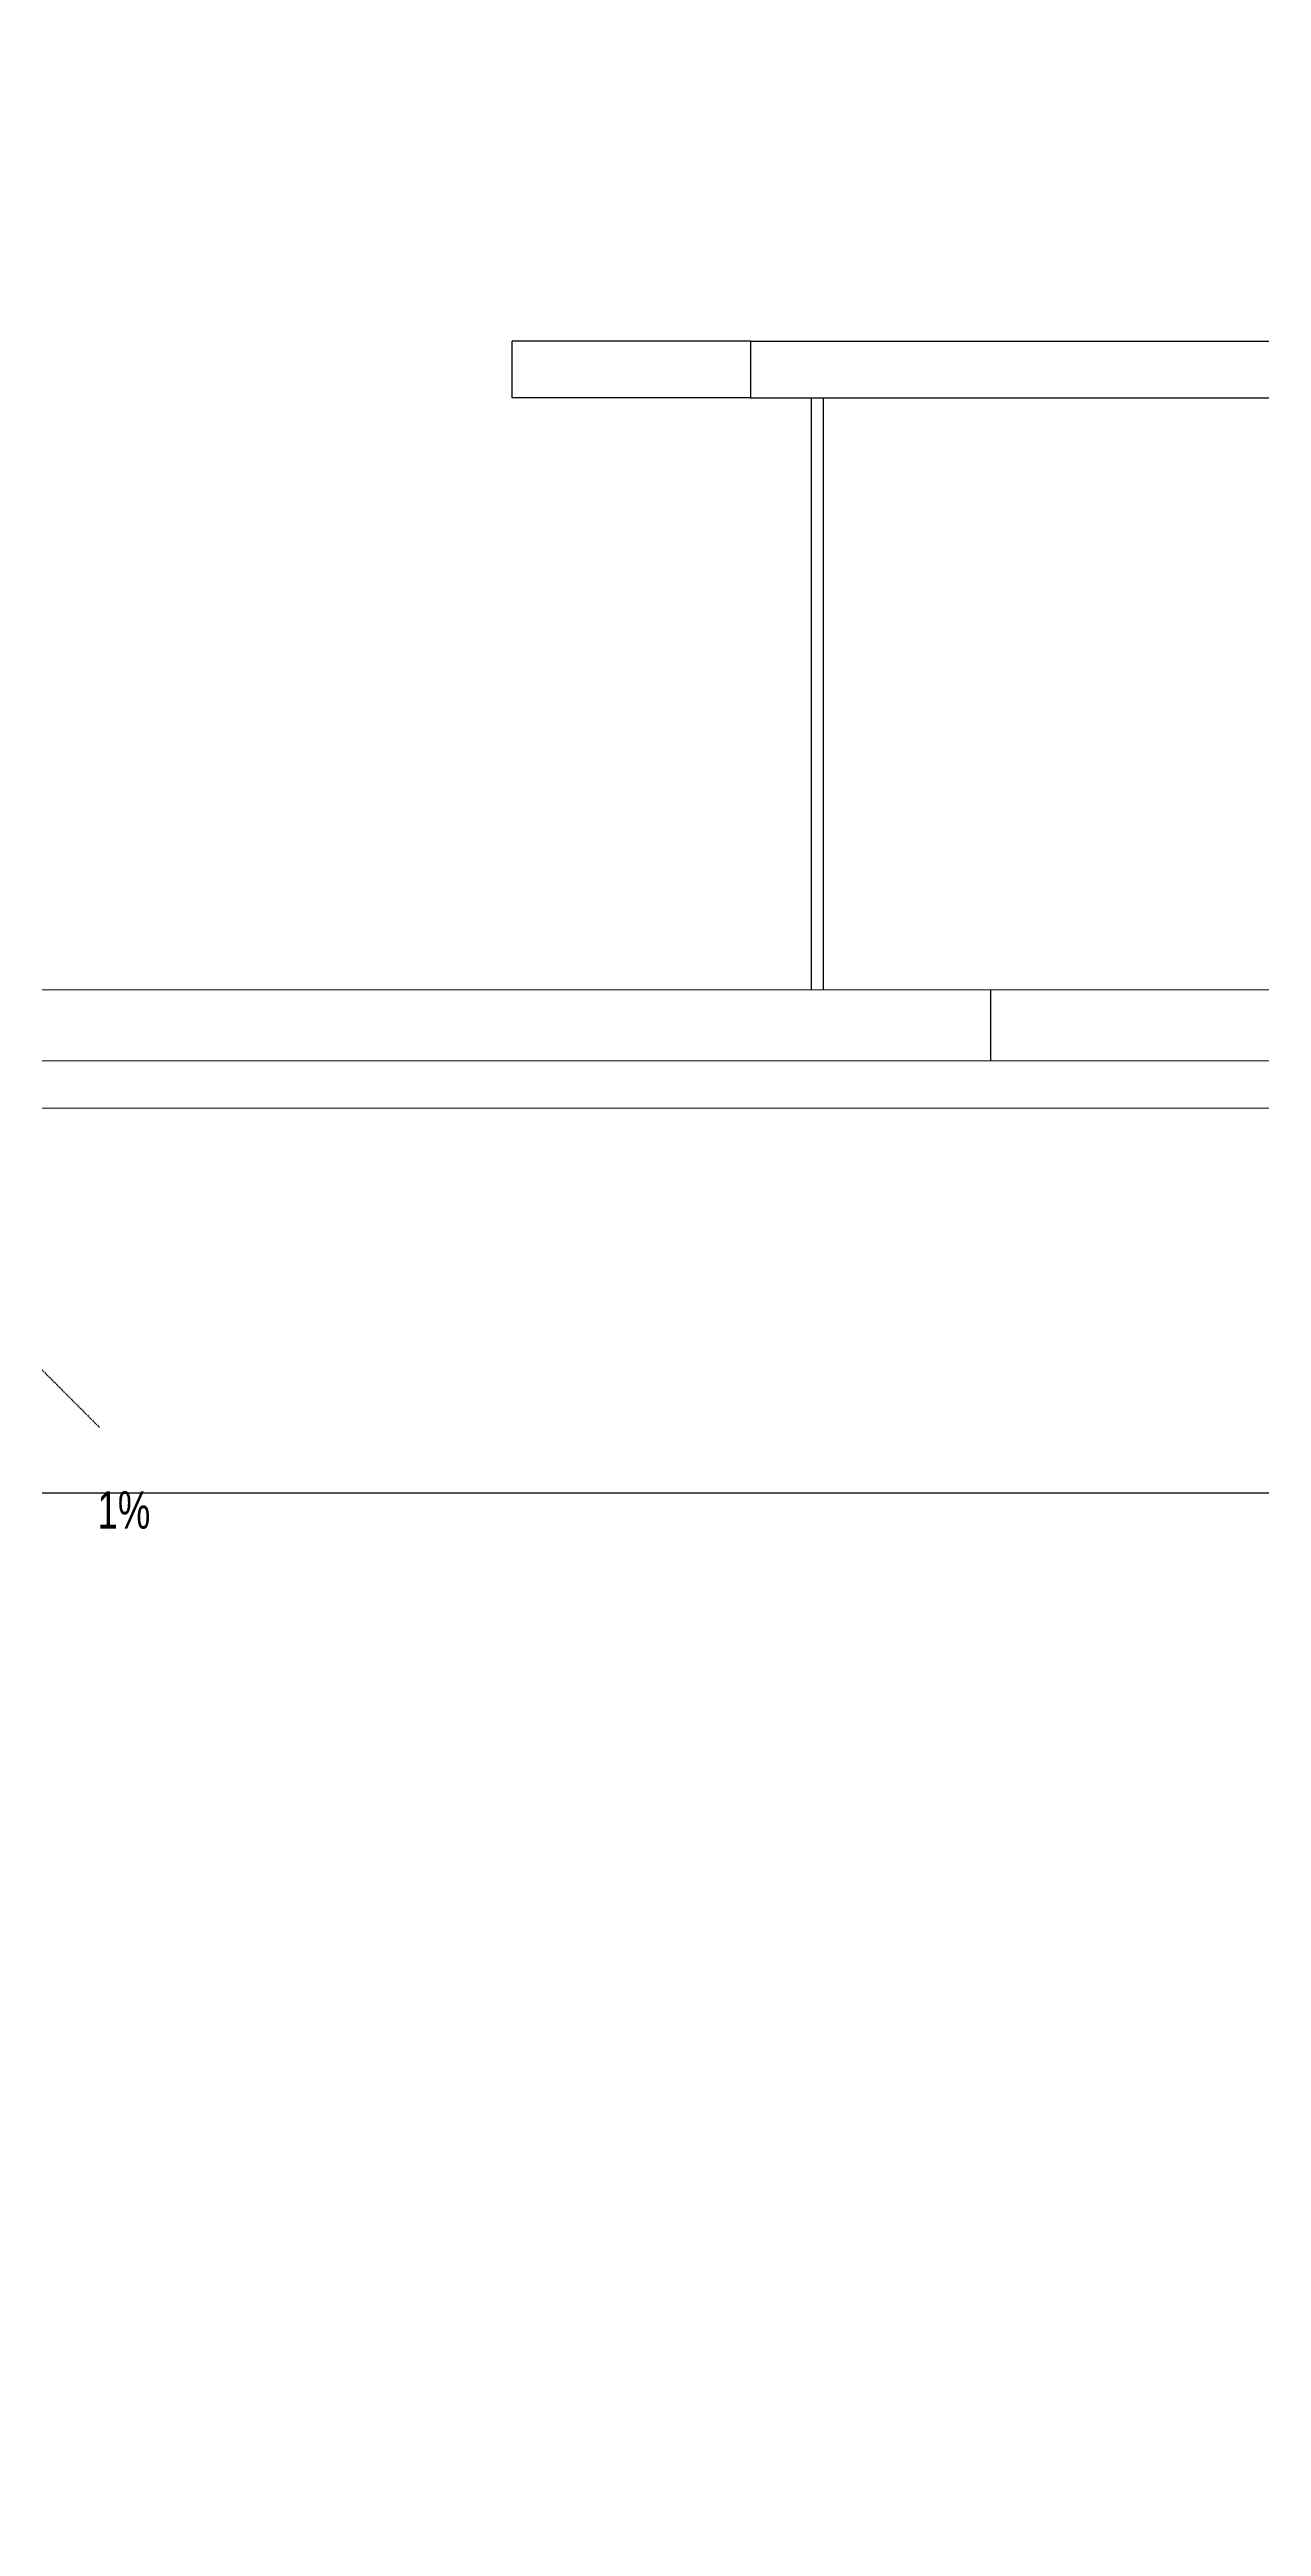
# Model space of a CAD drawing. Header units: millimetres. Extents: x -3782782348 to 131293, y -36553 to 57271.
# Drawn here: x 127145 to 127658, y -25149 to -24102 of the extents above; entities that cross this region are included whole.
import ezdxf

# ---------------------------------------------------------------- set-up
doc = ezdxf.new("R2010")
doc.units = ezdxf.units.MM
doc.header["$LTSCALE"] = 0.01
doc.linetypes.add('HIDDEN', pattern=[0.375, 0.25, -0.125])
doc.layers.get('Defpoints').update_dxf_attribs({"color": 253})
for name, color, linetype in [('X_Esterno', 8, 'Continuous'), ('X_Proiezini', 1, 'Continuous'), ('X_quote 1', 253, 'Continuous'), ('X_TESTI', 253, 'Continuous')]:
    doc.layers.add(name, color=color, linetype=linetype)
doc.styles.add('QUOTE', font='simplex.shx', dxfattribs={"width": 0.7})
doc.styles.get("Standard").update_dxf_attribs({"font": 'arial.ttf'})
doc.dimstyles.get("Standard").update_dxf_attribs({"dimscale": 0, "dimtxt": 0.18, "dimasz": 0.18, "dimexe": 0.18, "dimexo": 0.0625, "dimgap": 0.09, "dimtad": 1, "dimdec": 0, "dimzin": 0, "dimdsep": 46, "dimtxsty": 'Standard', "dimcen": 0.09, "dimclrd": 256, "dimclre": 256, "dimclrt": 5, "dimadec": 0, "dimazin": 0, "dimtfac": 1, "dimtdec": 0, "dimtix": 1, "dimtofl": 0, "dimtmove": 2, "dimatfit": 3, "dimfxl": 1, "dimtolj": 1, "dimtzin": 0, "dimarcsym": 0})

# ---------------------------------------------------------------- blocks, each defined once
blk = doc.blocks.new('*D118')
at = {"layer": 'Defpoints', "color": 0, "transparency": 16777216}
for p in [(127525.7, -24499, 0), (127525.7, -24529, 0), (127543, -24529, 0)]:
    blk.add_point(p, dxfattribs=at)
at = {"layer": 'X_quote 1', "lineweight": -2, "transparency": 16777216}
blk.add_line((127543, -24499.2, 0), (127543, -24528.9, 0), dxfattribs=at)
at = {"layer": 'X_quote 1', "transparency": 16777216}
for points in [[(127542.9, -24499.2, 0), (127543, -24499.2, 0), (127543, -24499, 0)], [(127542.9, -24528.9, 0), (127543, -24528.9, 0), (127543, -24529, 0)]]:
    blk.add_solid(points, dxfattribs=at)
at = {"layer": 'X_quote 1', "color": 5, "transparency": 16777216, "insert": (127542.8, -24514, 0), "char_height": 0.18, "attachment_point": 5, "rotation": 90}
blk.add_mtext('\\A1;30', dxfattribs=at)
blk = doc.blocks.new('*D308')
at = {"layer": 'Defpoints', "color": 0, "transparency": 16777216}
for p in [(127471.7, -19638.3), (97217.8, -19646.3), (127471.7, -27284.1, 0)]:
    blk.add_point(p, dxfattribs=at)
at = {"layer": 'X_quote 1', "lineweight": -2, "transparency": 16777216}
blk.add_line((97217.9, -19638.3), (127471.6, -19638.3), dxfattribs=at)
at = {"layer": 'X_quote 1', "transparency": 16777216}
for points in [[(97217.9, -19638.2), (97217.9, -19638.3), (97217.8, -19638.3)], [(127471.6, -19638.2), (127471.6, -19638.3), (127471.7, -19638.3)]]:
    blk.add_solid(points, dxfattribs=at)
at = {"layer": 'X_quote 1', "color": 5, "transparency": 16777216, "insert": (112344.8, -19638.1), "char_height": 0.18, "attachment_point": 5}
blk.add_mtext('\\A1;30254', dxfattribs=at)
blk = doc.blocks.new('*D297')
at = {"layer": 'Defpoints', "color": 0, "transparency": 16777216}
for p in [(126184.4, -24529, 0), (127701.9, -24531.2, 0), (127701.9, -24711.9)]:
    blk.add_point(p, dxfattribs=at)
at = {"layer": 'X_quote 1', "lineweight": -2, "transparency": 16777216}
blk.add_line((126184.6, -24711.9), (127701.7, -24711.9), dxfattribs=at)
at = {"layer": 'X_quote 1', "transparency": 16777216}
for points in [[(126184.6, -24711.8), (126184.6, -24711.9), (126184.4, -24711.9)], [(127701.7, -24711.8), (127701.7, -24711.9), (127701.9, -24711.9)]]:
    blk.add_solid(points, dxfattribs=at)
at = {"layer": 'X_quote 1', "color": 5, "transparency": 16777216, "insert": (126943.1, -24711.7), "char_height": 0.18, "attachment_point": 5}
blk.add_mtext('\\A1;1517', dxfattribs=at)

msp = doc.modelspace()

# ---------------------------------------------------------------- linework, layer by layer
at = {"layer": 'X_Esterno'}
for p, q in [((127441.5, -24225, 0), (127340.6, -24225, 0)), ((127441.5, -24225, 0), (127340.6, -24225, 0)), ((127340.6, -24249, 0), (127340.6, -24225, 0)), ((127441.5, -24249, 0), (127340.6, -24249, 0))]:
    msp.add_line(p, q, dxfattribs=at)
at = {"layer": 'X_Esterno', "elevation": 0}
msp.add_lwpolyline([(126204.4, -24549), (127731.9, -24549.2)], dxfattribs=at)
at = {"layer": 'X_Proiezini', "ltscale": 0.5}
for p, q in [((127441.5, -24225, 0), (127756.5, -24225, 0)), ((127441.5, -24225, 0), (127441.5, -24249, 0)), ((127441.5, -24249, 0), (127756.5, -24249, 0)), ((127467.3, -24499, 0), (127467.3, -24249, 0)), ((127472.3, -24499, 0), (127472.3, -24249, 0)), ((126184.4, -24499, 0), (127701.9, -24499.2, 0))]:
    msp.add_line(p, q, dxfattribs=at)
at = {"layer": 'X_Proiezini', "linetype": 'HIDDEN', "ltscale": 200}
msp.add_line((127121.2, -24639.3), (127166.2, -24684.3), dxfattribs=at)
at = {"layer": 'X_Proiezini', "ltscale": 0.5, "elevation": 0}
msp.add_lwpolyline([(126184.4, -24529), (127701.9, -24529.2)], dxfattribs=at)

# ---------------------------------------------------------------- texts
at = {"layer": 'X_TESTI', "insert": (127187.6, -24727.2), "char_height": 1.452, "width": 214.705, "attachment_point": 9, "rotation": 359.8509, "style": 'QUOTE'}
msp.add_mtext('{\\fArial|b0|i0|c0|p34;\\H10.9x;1%}', dxfattribs=at)

# ---------------------------------------------------------------- dimensions: what is measured, and where the dimension line sits
at = {"layer": 'X_quote 1'}
for base, p1, p2, picture, middle in [((127471.7, -19638.3), (97217.8, -19646.3), (127471.7, -27284.1, 0), '*D308', (112344.8, -19638.1)), ((127701.8906, -24711.8501), (126184.402, -24528.9566, 0), (127701.8906, -24531.1573, 0), '*D297', (126943.1463, -24711.6682))]:
    dim = msp.add_linear_dim(base=base, p1=p1, p2=p2, dimstyle='Standard', override={"dimscale": 1, "dimse1": 1, "dimse2": 1}, dxfattribs=at)
    dim.commit()
    dim.dimension.update_dxf_attribs({"geometry": picture, "text_midpoint": middle})
dim = msp.add_linear_dim(base=(127543, -24529, 0), p1=(127525.7, -24499, 0), p2=(127525.7, -24529, 0), angle=90, dimstyle='Standard', override={"dimscale": 1, "dimse1": 1, "dimse2": 1}, dxfattribs=at)
dim.commit()
dim.dimension.update_dxf_attribs({"geometry": '*D118', "text_midpoint": (127542.8, -24514, 0)})

doc.saveas('drawing.dxf')
